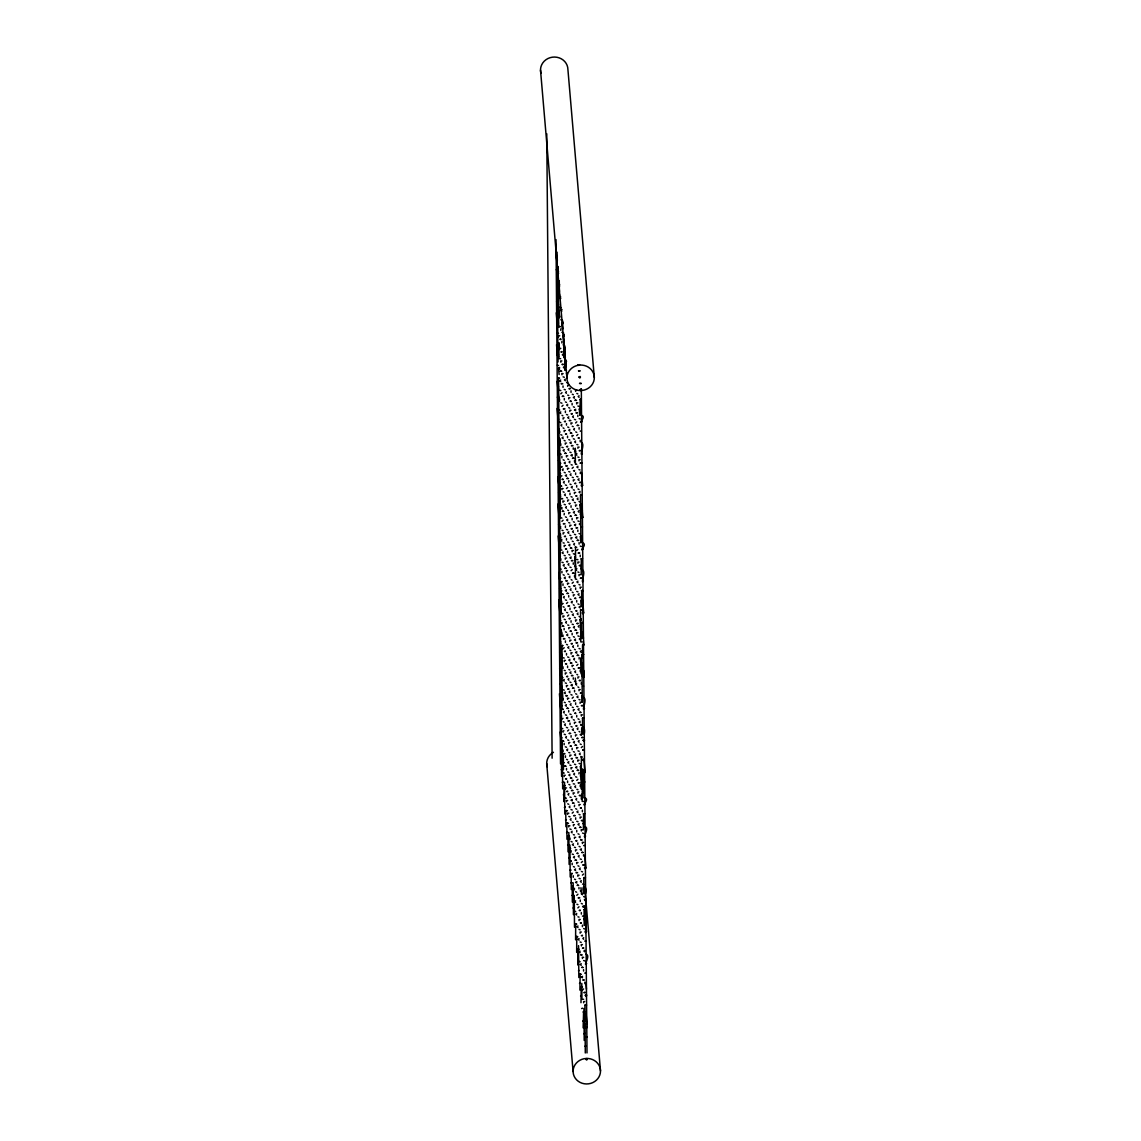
<?xml version="1.0" encoding="UTF-8"?>
<svg xmlns="http://www.w3.org/2000/svg" width="1141" height="1141" viewBox="0 0 1141 1141"><rect width="100%" height="100%" fill="white"/><g stroke="black" fill="none" stroke-linecap="round" stroke-linejoin="round"><path stroke-width="1.5" d="M558.277 278.903L557.749 272.628L558.591 271.815M559.732 317.826L556.936 291.925L558.534 291.497M559.261 280.857L559.361 291.483L558.819 285.193L559.675 284.38M557.336 324.201L558.491 323.088M559.09 317.07L559.718 316.285M558.577 356.434L557.478 355.692L558.562 354.894M562.513 320.336L562.599 329.193L562.057 322.903L563.126 322.119M559.618 349.517L559.618 348.376L560.83 348.362M559.104 374.548L558.562 368.258L559.632 367.473M563.668 341.758L563.126 335.483L564.196 334.684M565.765 359.814L565.822 366.903L564.21 348.048L565.28 347.263M559.703 400.919L558.833 400.134L559.689 399.321M558.462 420.13L558.448 418.747M559.917 470.178L558.306 451.323L559.589 450.609M560.83 445.347L560.816 443.806M559.66 483.955L558.577 483.199L559.646 482.415M562.028 509.014L560.73 508.344L559.66 495.779L560.73 494.98M559.718 515.86L558.848 515.09L559.703 514.277M579.642 364.621L578.787 365.434L577.931 364.649M560.73 508.344L562.014 507.631M580.298 399.136L579.813 415.381L579.286 409.106L580.127 408.293M560.844 560.288L560.83 558.748M559.66 579.4L559.646 578.273L560.859 578.259M576.875 455.202L575.791 454.446L576.861 453.662M582.067 421.642C576.875 424.609 587.087 416.707 581.539 415.353M561.985 604.673L561.8 603.418L563.155 603.56M582.338 453.519C578.701 457.484 585.633 443.763 581.397 442.523M580.256 473.544L580.455 472.074L581.297 473.401M560.488 648.887L559.946 642.597L560.802 641.784M563.112 636.535L561.828 635.865L563.112 635.152M580.099 504.736L580.954 503.923L581.81 504.707L582.894 517.272L582.038 518.085L581.183 517.315L580.099 504.736L580.969 505.52L581.81 504.707M582.623 485.396C580.783 488.148 580.726 482.729 582.623 485.396L581.539 472.83M563.183 668.498L562.099 667.742L561.03 655.176L561.871 654.364M576.676 570.186L575.806 569.402L574.736 556.822L575.577 556.009M560.859 675.244L560.844 673.703M581.183 517.315L582.024 516.502L582.894 517.272M562.099 667.742L563.169 666.957M575.806 569.402L576.875 568.603M580.541 495.165L582.195 495.137L580.498 495.08L580.912 542.902L580.37 536.612L581.439 535.828M563.012 700.389L561.928 686.269M562.37 699.618L562.998 698.848M583.165 549.163C577.917 552.073 588.228 544.371 582.623 542.874M581.725 590.439L581.468 606.655L580.926 600.38L581.767 599.567L582.637 600.337L583.707 612.917C581.881 615.655 581.824 610.235 583.707 612.917M583.436 581.04C580.042 584.891 586.289 571.427 582.495 570.029M581.311 632.656L580.113 619.691L581.397 618.964M563.183 763.942L563.169 762.816L564.196 762.673M581.197 632.257L582.88 632.014L583.992 644.793C582.152 647.546 582.095 642.126 583.992 644.793M576.69 685.128L575.82 684.343L576.676 683.53M582.552 676.713C584.377 673.96 584.434 679.38 582.552 676.713L580.926 657.844L581.069 673.789L582.552 673.989M581.867 654.478L583.564 654.535L581.867 654.478L582.281 702.3L582.366 695.24M582.523 718.074L582.552 734.176C579.186 724.835 586.16 724.934 584.263 734.148M584.534 708.547C580.883 712.512 587.815 698.791 583.593 697.55M582.024 785.365L580.412 766.51L581.254 765.697M582.552 760.334L583.137 758.965L583.579 760.434M585.076 772.314C583.251 775.053 583.179 769.633 585.076 772.314L584.007 759.735M582.566 791.654C587.758 788.673 577.546 796.589 583.108 797.944L582.965 781.999L584.677 781.97L582.965 781.999M585.347 804.191C580.156 807.172 590.382 799.256 584.82 797.901M585.633 836.068C581.24 839.961 590.311 827.596 584.82 826.64M582.58 894.772L581.496 894.031L582.566 893.232M583.821 877.714L585.476 877.686L583.778 877.643L583.921 893.574C580.555 884.232 587.529 884.332 585.633 893.546M585.904 867.944C584.064 870.697 584.007 865.277 585.904 867.944L584.82 855.379M586.445 931.712C584.62 934.45 584.549 929.031 586.445 931.712L584.834 912.857M586.716 963.589C582.324 967.468 591.409 955.117 585.918 954.161M585.019 1021.095L584.477 1014.805L585.333 1013.992L586.189 1014.777L587.273 1027.342C585.433 1030.095 585.376 1024.675 587.273 1027.342M559.304 314.203L557.607 314.16L558.448 313.818M560.402 326.697L558.691 326.725L559.746 326.397M558.519 333.429L557.421 333.143M560.659 358.659L558.962 358.602L558.833 342.671L559.361 348.946M561.6 776.322L558.562 377.628M565.423 357.832L564.21 357.418M566.492 370.397L565.294 369.998M563.882 396.369L562.228 396.398L563.026 395.984M559.318 429.144L557.664 429.187L558.462 428.774M564.995 408.863L563.269 408.892L564.324 408.564M568.731 395.471L567.648 395.1M560.416 441.638L558.705 441.667L559.76 441.353M576.818 393.445L577.831 393.887M559.589 461.035L558.505 460.664M567.69 459.01L568.689 459.452M578.715 425.465L577.004 425.493L577.831 425.165M574.137 458.24L572.468 458.354L573.253 457.94M577.902 444.762L576.804 444.477M561.942 518.128L560.73 517.729M576.69 464.358L575.62 463.874M569.573 491.029L567.89 491.129L568.689 490.73M573.31 477.637L572.24 477.266M578.986 457.341L577.874 457.056M559.632 537.154L560.83 537.554M565.009 523.805L563.297 523.833L564.125 523.505M574.408 490.117L573.31 489.831M561.914 550.133L560.602 549.876L560.473 533.945M560.431 556.58L558.762 556.694L559.546 556.295M564.196 543.116L563.098 542.831M565.251 555.767L564.167 555.396M562.841 613.687L561.158 613.644L560.873 581.767L561.928 581.439M560.687 588.542L559.603 588.185M573.352 553.756L574.551 554.155M576.718 579.3L575.406 579.058L575.535 546.896M578.729 540.406L577.018 540.435L577.845 540.107M561.158 613.644L561.985 613.316M568.788 586.531L569.987 586.945M574.151 573.181L572.482 573.295L573.281 572.882M577.917 559.718L576.818 559.432M579.785 553.057L578.13 553.085L579.143 552.686M581.183 574.779L581.282 558.619M569.573 606.056L567.918 606.085L568.703 605.671M578.972 572.368L577.902 571.998M559.646 652.096L560.859 652.509M563.084 709.559L561.971 709.274L562.028 645.207M564.995 638.832L563.34 638.86L564.139 638.447M568.788 625.282L567.676 624.997M564.21 658.057L563.112 657.772M569.844 637.933L568.76 637.562M582.481 641.955L580.798 641.912L580.527 610.036L581.354 609.693M565.266 670.708L564.196 670.352M581.596 622.601L583.308 622.572L581.596 622.601L581.739 638.546M561.971 709.274L563.026 708.96M573.367 668.697L574.579 669.111M578.715 655.433L577.032 655.39L577.859 655.048M568.803 701.487L570.001 701.886M574.18 688.137L572.497 688.251L573.295 687.838M579.813 667.927L578.145 668.041L579.157 667.628M562.684 788.902L562.242 741.165L563.069 740.823M569.587 720.998L567.933 721.026L568.717 720.613M575.249 700.702L573.581 700.816L574.593 700.417M563.454 769.676L563.326 753.73L564.153 753.402M565.009 753.773L563.354 753.816M570.685 733.492L568.974 733.52L570.029 733.192M574.422 720.099L573.338 719.729M564.21 773.085L563.126 772.728M566.121 766.267L564.396 766.296L565.451 765.982M569.872 752.789L568.774 752.518M563.74 801.553L564.21 785.293M565.308 785.578L563.64 785.693M565.893 826.697L565.751 810.752L566.578 810.424M573.281 783.81L574.593 784.052M582.566 788.93L581.083 788.731L581.425 756.54M566.963 839.263L566.835 823.317L567.662 822.989M583.636 801.495L582.167 801.31L582.495 769.105M579.842 782.869L578.116 782.897L578.958 782.569M568.047 851.828L567.904 835.897L568.731 835.569M575.264 815.644L573.595 815.758L574.379 815.359M579.015 802.266L577.931 801.895M570.671 848.519L568.988 848.462L570.044 848.148M574.465 834.955L573.352 834.67M580.084 814.831L579 814.46M583.379 829.821L583.65 813.604M571.284 889.552L571.142 873.607L572.197 873.279M572.354 902.117L572.226 886.186L573.267 885.858M584.42 865.035L582.709 865.063L583.536 864.735M574.479 911.16L575.677 911.573M579.828 897.896L578.173 897.924L578.972 897.511M583.621 884.346L582.509 884.061M575.592 939.827L575.692 923.668M579.043 917.122L577.945 916.836M584.691 896.912L583.593 896.626M576.661 952.407L576.761 936.233M584.064 909.52L585.775 909.491L584.092 909.591L584.192 925.451M580.099 929.772L579.015 929.416M577.745 964.972L577.845 948.813M579.899 990.117L580.17 973.901M580.983 1002.682L581.24 986.466M584.42 980.062L582.766 980.09L583.55 979.677M583.636 999.288L581.924 999.316L581.782 983.385M585.518 992.556L583.835 992.67L584.848 992.256M583.137 1027.827L583.607 1011.582M584.877 1005.15L586.588 1005.121L584.919 1005.235L585.29 1052.972M584.691 1011.939L583.037 1011.967M565.537 360.057L565.408 361.012M561.158 769.719L561.885 769.305M562.228 782.298L563.183 781.899M563.312 794.863L564.267 794.478M564.381 807.429L565.351 807.044M565.465 820.008L566.421 819.609M566.535 832.573L567.705 832.26M567.619 845.153L568.788 844.839M568.703 857.718L569.858 857.404M569.773 870.283L571.113 870.098M570.857 882.863L572.197 882.678M571.926 895.428L573.281 895.243M573.01 908.008L574.351 907.808M578.401 970.863L579.129 970.449M579.471 983.428L580.213 983.014M580.555 996.007L581.282 995.594M581.625 1008.573L582.595 1008.188M582.709 1021.152L583.664 1020.753M583.778 1033.717L584.748 1033.332M584.862 1046.283L586.346 1046.254M557.436 282.112L558.448 282.554M558.519 294.692L559.732 295.091M558.149 301.709L556.566 301.666L557.364 301.253M559.603 307.257L560.802 307.671M561.729 371.224L560.074 371.253L560.873 370.839M563.098 376.858L564.31 377.257M562.813 383.804L561.115 383.747L561.957 383.419M567.576 382.977L566.578 382.535M564.182 389.423L565.394 389.837M558.534 409.633L559.746 410.047M576.533 400.391L574.836 400.348L575.677 400.02M569.73 408.121L568.731 407.665M566.464 414.497L567.719 414.925M559.618 422.199L560.816 422.612M577.902 406.025L579.115 406.424M577.603 412.971L575.92 412.914L576.747 412.586M570.885 420.615L569.231 420.644L570.029 420.23M579.115 418.533L580.184 419.004M572.254 426.235L573.253 426.677M571.883 433.252L570.272 433.124L571.099 432.796M565.166 440.897L564.153 440.455M576.733 432.353L575.72 431.911M580.184 431.098L581.397 431.07M573.338 438.8L574.536 439.214M573.039 445.746L571.384 445.789L572.183 445.375M566.321 453.391L564.667 453.419L565.451 453.006M567.391 465.956L565.736 465.999L566.535 465.585M560.673 473.601L559.589 473.23M572.24 465.057L571.156 464.701M568.76 471.59L569.972 471.989M568.475 478.535L566.82 478.564L567.619 478.15M561.743 486.166L560.088 486.209L560.887 485.795M580.042 469.992L578.958 469.621M563.126 491.8L564.125 492.242M562.741 498.817L561.144 498.688L561.971 498.36M581.111 482.557L579.457 482.6L580.256 482.187M564.196 504.365L565.408 504.778M563.825 511.396L562.256 511.353L563.041 510.94M575.463 502.767L574.394 502.411M558.548 524.575L559.76 524.988M576.547 515.347L574.864 515.29L575.692 514.962M569.83 522.977L568.746 522.621M563.098 530.622L562.014 530.251M566.478 529.438L567.733 529.866M577.917 520.966L579.129 521.38M577.631 527.912L575.977 527.941L576.761 527.541M570.828 535.628L569.815 535.186M579 533.546L580.198 533.945M572.269 541.176L573.281 541.618M571.898 548.208L570.329 548.151L571.113 547.751M580.198 546.04L581.282 546.525M572.982 560.773L571.399 560.73L572.197 560.317M566.335 568.332L564.681 568.375L565.48 567.961M567.705 573.966L568.703 574.408M567.405 580.912L565.751 580.94L566.549 580.527M568.489 593.477L566.835 593.505L567.633 593.106M561.686 601.193L560.074 601.065L560.901 600.736M580.056 584.934L578.972 584.577M563.141 606.741L564.139 607.183M581.126 597.513L579.471 597.542L580.27 597.128M567.69 612.788L566.606 612.417M564.21 619.321L565.423 619.72M563.839 626.338L562.228 626.209L563.055 625.881M582.21 610.078L580.555 610.107M575.406 617.794L574.408 617.352M576.562 630.288L574.879 630.246L575.706 629.918M563.112 645.564L561.458 645.606M577.931 635.922L579.143 636.321M577.56 642.939L575.991 642.896L576.775 642.483M570.842 650.584L569.83 650.142M579.015 648.487L580.213 648.901M571.998 663.078L570.343 663.106L571.142 662.693M572.996 675.714L571.413 675.672L572.212 675.258M566.35 683.288L565.266 682.917M574.451 681.263L575.649 681.676M567.434 695.853L565.779 695.882L566.564 695.468M568.503 708.433L566.82 708.376L567.648 708.048M561.786 716.063L560.702 715.707M580.07 699.889L578.986 699.519M573.267 707.605L572.269 707.163M569.872 714.052L571.085 714.466M563.155 721.697L564.153 722.139M562.784 728.714L561.201 728.671L562 728.258M581.154 712.455L579.5 712.483L580.284 712.07M564.225 734.262L565.437 734.676M563.854 741.279L562.242 741.165M582.224 725.02L580.569 725.063L581.368 724.649M575.421 732.75L574.422 732.294M568.774 740.309L567.69 739.938M572.169 739.126L573.41 739.553M565.308 746.827L566.521 747.241M583.308 737.599L581.653 737.628L582.438 737.214M576.576 745.244L574.921 745.273L575.72 744.859M577.945 750.864L579.157 751.263M577.574 757.881L575.963 757.752L576.804 757.424M570.928 765.454L569.858 765.083M579.029 763.429L580.241 763.842M578.729 770.375L577.075 770.417L577.874 770.004M571.926 778.091L570.357 778.048L571.156 777.634M573.096 790.585L571.441 790.627L572.226 790.214M566.364 798.229L565.28 797.859M577.931 789.686L576.847 789.33M574.465 796.218L575.663 796.618M567.733 803.849L568.746 804.291M574.165 803.164L572.511 803.193L573.31 802.779M567.448 810.795L565.751 810.752M568.817 816.428L570.015 816.828M568.518 823.374L566.835 823.317M573.367 822.476L572.283 822.105M569.887 828.994L571.099 829.407M569.516 836.025L567.904 835.897M581.168 827.396L579.514 827.439L580.298 827.025M571.099 841.502L572.183 841.972M582.538 833.03L583.536 833.472M582.238 839.976L580.555 839.919L581.382 839.591M575.52 847.606L574.436 847.25M572.183 854.067L573.424 854.495M583.607 845.595L584.777 845.467M583.322 852.541L581.668 852.569L582.466 852.17M576.519 860.257L574.936 860.214L575.734 859.801M577.974 865.805L578.972 866.247M577.674 872.751L575.991 872.708L576.818 872.38M582.523 871.852L581.439 871.482M579.043 878.385L580.256 878.784M578.672 885.402L577.104 885.359L577.888 884.945M573.395 898.595L574.408 899.037M577.945 904.628L576.861 904.271M581.183 942.352L580.099 941.981M582.252 954.917L580.598 954.946L581.397 954.546M583.636 960.551L584.834 960.95M583.251 967.568L581.639 967.44L582.481 967.112M584.705 973.116L585.861 972.973M585.761 1024.518L584.677 1024.147M558.434 303.806L558.448 305.189M566.792 372.494L566.478 373.592M563.026 385.972L563.041 387.341M577.817 415.139L577.831 416.522M573.253 447.914L573.267 449.297M577.831 530.08L577.845 531.464M573.267 562.87L573.281 564.253M568.703 595.645L568.717 597.028M564.139 628.434L564.139 629.818M577.859 645.036L577.859 646.405M573.281 677.811L573.295 679.195M568.717 710.601L568.731 711.97M564.153 743.376L564.167 744.759M583.536 854.709L583.55 856.092M578.958 887.498L578.972 888.882M583.55 969.665L583.564 971.034M560.802 319.765L561.885 320.236M561.885 332.331L563.126 332.758M557.321 365.12L558.562 365.534M560.844 390.607L559.646 390.208M561.928 403.187L560.716 402.773M565.394 401.932L566.464 402.402M575.649 419.788L574.436 419.375M560.816 434.707L561.9 435.177M561.9 447.286L563.155 447.7M571.085 452.563L569.872 452.164M574.536 451.308L575.62 451.779M576.704 476.453L577.945 476.867M566.506 485.353L565.308 484.939M569.972 484.098L571.056 484.568M571.056 496.663L572.126 497.134M560.873 505.563L559.66 505.149M580.227 501.954L579.029 501.541M572.126 509.228L573.381 509.656M576.975 508.33L577.845 508.843M565.408 516.873L566.478 517.344M581.311 514.52L580.099 514.106M575.663 534.73L574.465 534.316M567.562 542.018L568.817 542.431M576.747 547.295L575.135 547.181M561.914 562.228L563.169 562.641M571.099 567.505L569.887 567.106M574.565 566.25L575.635 566.735M575.135 585.918L573.552 585.875L574.579 585.461M576.718 591.395L577.959 591.822M566.535 600.294L565.323 599.881M569.987 599.039L571.07 599.51M571.07 611.605L572.14 612.089M580.256 616.896L579.043 616.482M572.14 624.184L573.395 624.598M561.957 633.07L560.759 632.67M565.423 631.814L566.492 632.299M581.325 629.461L580.127 629.062M566.506 644.394L567.576 644.865M567.576 656.959L568.831 657.387M560.859 664.604L561.928 665.075M580.227 660.996L581.297 661.466M561.928 677.169L563.012 677.654M570.985 682.532L569.901 682.047M563.012 689.749L564.253 690.162M572.055 695.097L570.985 694.627M575.649 693.771L576.733 694.241M576.733 706.35L577.974 706.764M566.549 715.236L565.337 714.837M567.619 727.815L566.421 727.402M571.085 726.56L572.154 727.031M561.971 748.025L560.773 747.612M563.055 760.591L561.843 760.191M566.521 759.336L567.59 759.806M575.692 764.627L574.494 764.213M567.59 771.915L568.846 772.329M576.775 777.192L575.563 776.793M580.241 775.937L581.311 776.408M571.128 797.402L569.93 797.003M572.212 809.982L570.999 809.568M575.663 808.727L576.747 809.197M576.747 821.292L578.002 821.705M581.354 859.358L580.156 858.945M576.661 892.205L575.577 891.734M580.256 890.879L581.325 891.363M581.325 903.458L582.409 903.929M582.409 916.023L583.664 916.451M581.382 974.3L579.771 974.172M582.452 986.879L580.883 986.837M557.293 259.264L557.307 260.804M560.802 328.865L560.816 330.405M561.871 341.43L561.885 342.97M566.578 361.283L565.537 361.184M571.028 390.821L571.042 392.361M564.31 398.451L564.324 399.992M572.112 403.386L572.126 404.927M565.38 411.031L565.394 412.571M575.734 410.674L574.436 410.004L575.72 409.291M566.464 423.596L566.478 425.137M559.732 431.241L559.746 432.781M579.1 427.633L579.115 429.159M567.533 436.162L567.548 437.702M571.156 443.45L569.872 442.779L571.156 442.066M580.184 440.198L580.198 441.738M561.9 456.386L561.9 457.912M572.24 456.015L570.942 455.359L572.226 454.646M574.536 460.408L574.551 461.948M566.592 476.239L565.308 475.569L566.578 474.856M575.62 472.973L575.635 474.513M568.888 480.618L568.703 482.087M576.69 485.553L576.704 487.093M569.972 493.183L569.987 494.723M571.042 505.763L571.056 507.303M564.324 513.407L564.125 514.862M572.126 518.328L572.14 519.868M565.394 525.972L565.408 527.513M566.478 538.538L566.492 540.078M576.818 538.181L575.535 537.525L576.818 536.812M559.76 546.182L559.561 547.651M579.115 542.574L579.129 544.114M567.562 551.117L567.562 552.658M580.198 555.139L580.213 556.68M561.914 571.327L561.928 572.868M581.282 567.719L581.297 569.259M574.551 575.349L574.565 576.89M562.984 583.892L562.998 585.433M575.635 587.929L575.649 589.469M576.704 600.494L576.718 602.034M569.987 608.139L570.001 609.679M562.042 623.956L560.744 623.3L562.028 622.587M571.056 620.704L571.07 622.244M581.411 620.347L580.113 619.691M572.14 633.284L572.154 634.824M565.423 640.914L565.423 642.454M566.492 653.493L566.506 655.034M576.847 653.137L575.549 652.467L576.833 651.753M579.143 657.516L579.157 659.056M567.576 666.059L567.59 667.599M580.213 670.095L580.227 671.635M572.269 685.912L570.985 685.242L572.254 684.529M581.297 682.66L581.311 684.201M574.565 690.305L574.579 691.845M575.649 702.87L575.663 704.411M567.705 718.702L566.407 718.031L567.69 717.318M576.718 715.45L576.733 716.99M570.001 723.08L570.015 724.621M571.085 735.66L571.085 737.2M581.425 735.303L580.127 734.633L581.411 733.92M563.141 751.477L561.843 750.807L563.126 750.093M572.154 748.225L572.169 749.765M565.437 755.87L565.451 757.41M566.506 768.435L566.521 769.975M576.861 768.078L575.563 767.408L576.847 766.695M579.157 772.471L578.958 773.926M567.59 781.014L567.605 782.541M580.227 785.037L580.241 786.577M572.283 800.868L570.999 800.198L572.283 799.484M581.311 797.602L581.325 799.142M574.579 805.246L574.394 806.716M582.381 810.181L582.395 811.722M575.663 817.812L575.677 819.352M576.747 830.391L576.747 831.932M570.015 838.036L570.029 839.562M577.817 842.957L577.831 844.497M571.099 850.601L571.113 852.142M581.439 850.245L580.156 849.574L581.425 848.861M572.169 863.167L572.183 864.707M573.253 875.746L573.267 877.286M576.875 883.02L575.577 882.364L576.861 881.651M580.241 899.978L580.256 901.518M581.325 912.558L581.34 914.098M582.409 925.123L582.409 926.663M582.538 977.766L581.24 977.095L582.523 976.382M584.834 982.144L584.848 983.685M563.141 344.853L564.21 345.324M559.375 346.222L558.491 345.723M559.646 378.113L558.191 377.999M572.283 394.23L573.367 394.715M573.367 406.809L574.436 407.28M562.87 415.823L562 415.31M567.719 427.019L568.788 427.49M563.954 428.388L563.084 427.889M568.803 439.585L569.872 440.055M563.155 459.794L564.225 460.279M564.225 472.374L565.308 472.845M558.577 492.584L559.66 493.055M577.945 488.976L579.029 489.446M567.462 497.989L566.592 497.476M568.532 510.555L567.662 510.041M573.381 521.751L574.451 522.221M568.817 554.54L569.887 555.011M563.169 574.75L564.239 575.221M572.04 580.156L571.17 579.642M564.239 587.315L565.323 587.786M573.124 592.721L572.254 592.208M577.959 603.917L579.043 604.388M574.194 605.286L573.324 604.787M559.675 620.091L560.759 620.576M573.395 636.692L574.479 637.177M574.479 649.272L575.378 649.8M575.549 661.837L576.633 662.322M568.831 669.482L569.901 669.952M577.703 674.887L576.833 674.374M582.552 686.083L583.593 686.112M578.787 687.452L577.917 686.953M564.267 702.257L565.337 702.742M577.988 718.859L579.058 719.343M579.058 731.438L579.956 731.966M580.141 744.003L581.211 744.474M573.41 751.648L574.494 752.119M582.295 757.053L580.812 756.854M583.365 769.619L581.924 769.505M568.846 784.423L569.915 784.908M578.002 833.814L579.072 834.285M579.072 846.38L580.156 846.85M573.424 866.59L574.508 867.06M574.508 879.169L575.577 879.64M583.664 928.546L584.734 929.016M584.734 941.111L585.918 941.211M579.086 949.226L577.603 949.041M579.086 961.321L580.17 961.806M576.761 924.139L575.449 923.896M577.845 936.718L576.562 936.547M560.744 296.945L559.903 297.758L560.759 298.543M563.141 323.659L562.057 322.903M564.21 336.224L563.126 335.483M565.294 348.804L564.21 348.048M563.183 353.967L562.328 354.78L563.183 355.564M564.253 366.546L563.412 367.359L564.267 368.144M559.646 369.014L558.562 368.258M565.337 379.112L564.481 379.924L565.351 380.709M560.73 381.579L559.646 380.837L560.716 380.039M558.605 386.756L557.764 387.569L558.619 388.354M566.407 391.691L565.565 392.504L566.421 393.274M579.058 395.713L578.202 396.526L579.072 397.31M574.451 398.18L573.367 397.425L574.436 396.64M567.719 405.825L566.635 405.069L567.705 404.285M560.759 411.901L559.917 412.714L560.773 413.484M573.41 415.923L572.554 416.736L573.424 417.52M568.803 418.39L567.719 417.649L568.788 416.85M561.843 424.466L560.987 425.279L561.857 426.064M574.479 428.503L573.638 429.316L574.494 430.086M569.872 430.956L568.788 430.214L569.858 429.43M563.155 438.6L562.071 437.859L563.141 437.06M575.563 441.068L574.707 441.881L575.577 442.665M568.846 448.713L567.99 449.525L568.846 450.296M564.239 451.18L563.141 450.424L564.225 449.64M569.915 461.278L569.074 462.091L569.93 462.875M565.308 463.745L564.225 462.989L565.294 462.205M563.198 468.922L562.342 469.735L562.984 470.491M577.959 467.767L576.861 467.026L577.945 466.241M570.999 473.857L570.143 474.67L571.013 475.44M564.267 481.488L563.426 482.301L564.282 483.085M579.029 480.347L577.945 479.591L579.015 478.806M572.311 487.991L571.227 487.236L572.297 486.451M565.351 494.067L564.495 494.88L565.365 495.65M580.113 492.912L579.029 492.17L580.099 491.372M560.744 496.52L559.66 495.779M577.988 498.089L577.146 498.902L578.002 499.687M573.381 500.557L572.297 499.801L573.367 499.016M566.421 506.633L565.579 507.445L566.435 508.23M579.072 510.669L578.216 511.482L579.086 512.252M574.465 513.122L573.381 512.38L574.451 511.582M567.733 520.767L566.649 520.011L567.719 519.226M580.141 523.234L579.3 524.047L580.156 524.831M560.773 526.842L559.931 527.655L560.787 528.44M575.535 525.701L574.451 524.946L575.734 524.232M573.424 530.879L572.568 531.692L573.438 532.462M568.817 533.332L567.733 532.59L568.803 531.792M561.857 539.408L561.001 540.221L561.871 541.005M574.508 543.444L573.652 544.257L574.508 545.041M569.901 545.911L568.803 545.156L569.887 544.371M563.169 553.542L562.085 552.8L563.155 552.016M570.971 558.477L569.887 557.735L571.17 557.022M568.86 563.654L568.004 564.467L568.874 565.251M564.253 566.121L563.169 565.365L564.239 564.581M569.93 576.219L569.088 577.032L569.944 577.817M565.323 578.687L564.239 577.945L565.308 577.146M577.974 582.723L576.89 581.967L577.959 581.183M571.013 588.799L570.158 589.612L571.028 590.396M566.407 591.266L565.323 590.51L566.592 589.797M564.282 596.443L563.44 597.256L564.296 598.027M579.043 595.288L577.959 594.547L579.029 593.748M565.365 609.009L564.51 609.822L565.38 610.606M580.127 607.868L579.043 607.112L580.113 606.327M560.759 611.476L559.675 610.72L560.744 609.936M578.002 613.031L577.161 613.844L578.016 614.628M573.395 615.498L572.311 614.757L573.381 613.958M566.435 621.574L565.594 622.387L566.449 623.171M579.086 625.61L578.23 626.423L579.1 627.208M574.479 628.078L573.395 627.322L574.465 626.537M567.762 635.708L566.663 634.966L567.747 634.168M580.17 638.176L579.314 638.989L580.17 639.773M575.563 640.643L574.465 639.901L575.549 639.103M573.438 645.82L572.597 646.633L573.452 647.418M568.831 648.288L567.747 647.532L568.817 646.747M581.24 650.755L580.398 651.568L581.254 652.338M574.522 658.386L573.666 659.198L574.536 659.983M569.915 660.853L568.831 660.111L569.901 659.313M582.552 664.889L581.468 664.133L582.538 663.349M575.592 670.965L574.75 671.778L575.606 672.562M570.985 673.432L569.901 672.677L570.971 671.892M568.874 678.595L568.018 679.408L568.888 680.193M564.267 681.063L563.183 680.321L564.253 679.523M569.944 691.175L569.102 691.988L569.958 692.772M565.337 693.642L564.253 692.887L565.323 692.102M577.988 697.664L576.904 696.923L577.974 696.124M571.028 703.74L570.172 704.553L571.042 705.338M566.421 706.208L565.337 705.466L566.407 704.667M564.296 711.385L563.454 712.198L564.31 712.982M579.058 710.244L577.974 709.488L579.043 708.704M572.097 716.32L571.256 717.133L572.112 717.903M565.38 723.95L564.524 724.763L565.394 725.548M580.141 722.809L579.058 722.053L580.127 721.269M578.031 727.987L577.175 728.799L577.817 729.555M573.424 730.454L572.326 729.698L573.41 728.914M566.464 736.53L565.608 737.343L566.478 738.113M561.857 738.997L560.773 738.241L562.042 737.528M579.1 740.552L578.259 741.365L579.115 742.149M574.494 743.019L573.41 742.278L574.479 741.479M580.184 753.131L579.328 753.944L580.198 754.714M575.577 755.584L574.494 754.843L575.563 754.058M573.452 760.762L572.611 761.575L573.253 762.331M568.846 763.229L567.762 762.488L568.831 761.689M574.536 773.341L573.681 774.154L574.551 774.924M569.93 775.809L568.846 775.053L569.915 774.268M582.566 779.831L581.482 779.075L582.552 778.29M575.606 785.907L574.764 786.72L575.62 787.504M570.999 788.374L569.915 787.618L570.985 786.834M568.888 793.551L568.033 794.364L568.674 795.12M576.69 798.486L575.834 799.299L576.704 800.069M569.958 806.117L569.117 806.929L569.972 807.714M578.002 812.62L576.918 811.864L577.988 811.08M571.042 818.696L570.186 819.509L571.056 820.279M583.693 822.718L582.837 823.531L583.693 824.315M579.086 825.185L577.988 824.43L579.072 823.645M572.126 831.261L571.27 832.074L572.14 832.859M580.156 837.751L579.072 837.009L580.141 836.21M573.438 845.395L572.354 844.64L573.424 843.855M579.115 855.508L578.273 856.32L579.129 857.091M574.508 857.961L573.424 857.219L574.494 856.42M580.198 868.073L579.343 868.886L580.213 869.67M575.592 870.54L574.508 869.784L575.577 869M581.268 880.638L580.427 881.451L581.282 882.235M574.551 888.283L573.695 889.096L574.565 889.88M575.62 900.848L574.779 901.661L575.635 902.445M583.664 907.352L582.58 906.596L583.65 905.811M576.704 913.428L575.848 914.241L576.718 915.025M578.016 927.562L576.932 926.806L578.002 926.021M583.707 937.66L582.851 938.472L583.721 939.257M579.1 940.127L578.016 939.385L579.086 938.587M584.777 950.239L583.935 951.052L584.791 951.836M580.17 952.706L579.086 951.951L580.156 951.166M581.254 965.272L580.17 964.53L581.24 963.731M557.364 269.989L556.295 269.789L557.321 269.376M560.873 339.576L559.775 339.291L560.816 338.977M561.957 352.155L560.887 351.956L561.9 351.542M563.026 364.721L561.928 364.435L563.183 364.15M570.029 388.967L568.917 388.682L569.972 388.354M558.462 397.51L557.35 397.225L558.619 396.925M571.099 401.532L570.015 401.176L571.056 400.933M572.183 414.112L571.07 413.826L572.126 413.498M565.451 421.742L564.396 421.542L565.408 421.143M566.535 434.322L565.465 434.108L566.478 433.708M567.619 446.887L566.506 446.602L567.562 446.274M580.256 450.923L579.186 450.709L580.198 450.31M560.887 454.532L559.803 454.161L560.844 453.918M561.971 467.097L560.859 466.812L561.914 466.498M563.041 479.662L561.957 479.306L562.998 479.063M575.692 483.698L574.622 483.499L575.635 483.085M576.761 496.264L575.677 495.907L576.718 495.665M571.113 516.474L570.015 516.203L571.07 515.875M572.197 529.053L571.099 528.768L572.14 528.44M565.48 536.698L564.41 536.484L565.423 536.085M566.549 549.263L565.451 548.978L566.506 548.65M567.633 561.828L566.564 561.629L567.576 561.229M580.27 565.865L579.172 565.579L580.227 565.251M560.901 569.473L559.817 569.102L560.859 568.86M581.354 578.43L580.284 578.23L581.297 577.831M561.985 582.038L560.873 581.767M563.055 594.618L561.985 594.247L563.012 594.005M575.706 598.64L574.593 598.355L575.649 598.041M576.775 611.219L575.706 610.849L576.733 610.606M577.859 623.785L576.761 623.499L578.016 623.214M571.142 631.429L570.029 631.144L571.085 630.816M572.212 643.995L571.113 643.709L572.169 643.396M573.295 656.574L572.183 656.289L573.452 655.989M566.564 664.205L565.48 663.848L566.521 663.606M567.648 676.784L566.578 676.584L567.59 676.171M580.284 680.806L579.186 680.521L580.241 680.207M568.717 689.349L567.619 689.064L568.874 688.765M581.368 693.386L580.298 693.172L581.311 692.772M562 696.994L560.916 696.623L561.942 696.381M582.438 705.951L581.34 705.666L582.395 705.338M575.72 713.596L574.636 713.225L575.663 712.982M576.804 726.161L575.734 725.961L576.747 725.562M577.874 738.74L576.775 738.455L577.831 738.127M571.156 746.371L570.044 746.086L571.099 745.772M572.226 758.95L571.128 758.665L572.183 758.337M573.31 771.516L572.24 771.316L573.253 770.902M566.578 779.16L565.522 778.946L566.535 778.547M567.662 791.726L566.564 791.44L567.605 791.127M580.298 795.762L579.243 795.548L580.256 795.149M581.382 808.327L580.284 808.042L581.325 807.714M582.466 820.892L581.382 820.536L582.409 820.293M575.734 828.537L574.65 828.166L575.692 827.924M576.818 841.102L575.706 840.831L576.761 840.503M577.888 853.682L576.804 853.311L577.845 853.069M571.17 861.327L570.086 860.956L571.113 860.713M572.24 873.892L571.142 873.607M573.324 886.457L572.254 886.257M581.397 923.269L580.298 922.983L581.354 922.67M582.481 935.848L581.411 935.649L582.423 935.235M583.55 948.413L582.452 948.128L583.707 947.843M579.129 437.745L578.102 437.987L578.958 438.358M574.565 470.52L573.524 470.762L574.394 471.147M569.987 503.295L568.931 503.623L569.815 503.923M570.001 618.251L568.96 618.579L569.844 618.864M565.437 651.026L564.381 651.354L565.266 651.654M560.873 683.816L559.846 684.058L560.702 684.429M580.27 910.09L579.214 910.418L580.099 910.718M558.605 273.398L557.749 272.628M559.689 285.977L558.819 285.193M562.042 309.539L560.973 310.338L561.843 311.122M580.141 409.876L579.286 409.106M581.24 537.397L580.37 536.612M575.592 557.607L574.736 556.822M572.311 601.393L571.242 602.177L572.097 602.961M560.816 643.381L559.946 642.597M561.885 655.961L561.03 655.176M567.762 749.124L566.692 749.908L567.548 750.692M581.268 767.294L580.412 766.51M582.381 590.396L583.008 590.767L581.325 590.724M583.679 717.946L582.452 718.317M568.717 385.045L567.69 385.187L567.705 386.314M562 392.689L560.83 393.802M563.069 405.255L561.914 406.367M576.79 421.856L575.635 422.969M564.153 417.834L563.126 417.977L563.126 419.104M577.874 434.436L576.718 435.548M573.31 467.211L572.14 468.323M567.662 487.421L566.492 488.533M568.731 500L567.705 500.143L567.719 501.27M563.098 520.21L561.928 521.323M564.167 532.776L563.141 532.918L563.141 534.045M577.888 549.377L576.733 550.49M572.24 569.587L571.085 570.7M573.324 582.152L572.154 583.265M567.676 602.362L566.521 603.475M568.76 614.942L567.59 616.054M564.182 647.717L563.026 648.83M577.902 664.319L576.747 665.431M578.986 676.898L577.945 677.041L577.959 678.168M561.942 687.809L561.301 687.053M582.381 696.766L581.739 696.01M573.338 697.108L572.183 698.221M574.422 709.673L573.381 709.816L573.395 710.943M568.774 729.883L567.605 730.996M563.925 730.796L562.755 731.11L563.084 732.18M582.495 746.485L581.325 747.597M569.844 742.463L568.817 742.606L568.817 743.732M577.917 779.274L576.761 780.387M565.28 775.238L564.253 775.381L564.253 776.508M579 791.84L577.974 791.982L577.974 793.109M573.352 812.05L572.197 813.162M574.436 824.629L573.395 824.772L573.41 825.899M582.509 861.441L581.34 862.539M583.579 874.006L582.423 875.118M577.945 894.216L576.775 895.328M579.015 906.781L577.859 907.894M583.607 988.947L582.438 990.06M584.677 1001.527L583.65 1001.67L583.65 1002.796M579.813 399.607L581.268 399.264M582.495 558.591L581.083 558.919M559.746 335.782L558.534 335.811L558.548 336.937M561.9 360.927L560.687 360.955L560.873 362.21M561.957 374.776L561.771 373.521L563.112 373.663M575.677 391.377L575.492 390.122L576.833 390.265M569.972 397.738L568.76 397.767L568.774 398.894M576.761 403.943L576.562 402.702L577.917 402.83M571.056 410.318L569.844 410.332L569.858 411.459M571.113 424.152L570.928 422.912L572.269 423.054M565.408 430.528L564.196 430.542L564.21 431.669M572.183 436.732L571.998 435.477L573.352 435.62M579.129 447.129L577.917 447.144L577.931 448.27M566.492 443.093L565.28 443.122L565.28 444.248M580.213 459.695L579 459.723L579 460.85M566.535 456.942L566.35 455.687L567.705 455.83M560.844 463.303L559.632 463.332L559.632 464.458M567.619 469.507L567.434 468.266L568.774 468.395M574.565 479.905L573.352 479.933L573.367 481.06M561.914 475.883L560.702 475.897L560.716 477.024M575.635 492.484L574.422 492.498L574.436 493.625M561.971 489.717L561.786 488.476L563.141 488.605M576.718 505.049L575.506 505.078L575.692 506.319M563.055 502.297L562.87 501.042L564.21 501.184M569.987 512.694L568.788 512.708L568.788 513.835M576.775 518.898L576.59 517.643L577.931 517.786M571.07 525.259L569.858 525.288L569.872 526.415M572.154 537.825L570.942 537.853L571.128 539.108M565.423 545.469L564.21 545.498L564.225 546.625M572.197 551.673L572.012 550.433L573.367 550.561M579.143 562.071L577.931 562.099L577.945 563.226M566.506 558.049L565.294 558.063L565.294 559.19M580.227 574.636L579.015 574.665L579.029 575.791M567.576 570.614L566.364 570.643L566.564 571.883M581.297 587.216L580.084 587.23L580.284 588.485M567.633 584.463L567.448 583.208L568.803 583.351M574.579 594.86L573.367 594.875L573.381 596.001M561.928 590.824L560.73 590.853L560.73 591.979M575.649 607.426L574.451 607.454L574.451 608.581M576.733 619.991L575.52 620.019L575.706 621.274M563.069 617.238L562.884 615.983L564.225 616.126M570.015 627.636L568.803 627.664L568.803 628.791M576.79 633.84L576.604 632.585L577.945 632.727M571.085 640.201L569.872 640.229L569.887 641.356M572.169 652.78L570.956 652.795L571.142 654.05M565.437 660.411L564.225 660.439L564.239 661.566M572.226 666.629L572.026 665.374L573.381 665.517M566.521 672.99L565.308 673.005L565.323 674.146M580.241 689.592L579.029 689.606L579.043 690.733M567.59 685.556L566.392 685.584L566.578 686.839M581.311 702.157L580.113 702.186L580.113 703.312M567.648 699.404L567.462 698.149L568.817 698.292M581.368 716.006L581.183 714.751L582.538 714.894M561.957 705.766L560.744 705.794L560.744 706.921M575.677 722.367L574.465 722.396L574.465 723.522M563.026 718.345L561.814 718.359L562 719.614M576.747 734.947L575.535 734.961L575.549 736.088M576.804 748.781L576.619 747.54L577.959 747.683M571.099 755.157L569.887 755.171L569.901 756.298M577.888 761.361L577.688 760.106L579.043 760.248M572.183 767.722L570.971 767.75L571.156 768.991M572.24 781.571L572.055 780.316L573.395 780.458M566.535 787.932L565.323 787.96L565.337 789.087M573.31 794.136L573.124 792.895L574.479 793.024M580.256 804.533L579.043 804.562L579.058 805.689M567.619 800.511L566.407 800.526L566.592 801.781M581.34 817.113L580.127 817.127L580.127 818.254M567.662 814.346L567.476 813.105L568.831 813.233M581.382 830.948L581.197 829.707L582.552 829.835M568.746 826.925L568.56 825.67L569.901 825.813M575.692 837.323L574.479 837.337L574.479 838.464M582.466 843.527L582.281 842.272L583.621 842.415M576.761 849.888L575.549 849.917L575.563 851.043M576.818 863.737L576.633 862.482L577.988 862.625M577.902 876.302L577.717 875.047L579.058 875.19M580.27 919.475L579.058 919.503L579.072 920.63M581.354 932.054L580.141 932.083L580.141 933.21M582.423 944.62L581.211 944.648L581.411 945.903M582.481 958.469L582.295 957.213L583.65 957.356M584.82 813.69L583.236 813.875M560.545 763.914L556.009 239.596M594.318 377.543A13.706 12.751 -4.9 0 0 573.666 366.889A13.706 12.751 -4.9 0 0 573.866 388.967A13.706 12.751 -4.9 0 0 594.318 377.543L567.918 69.544A13.706 12.751 -4.9 0 0 552.315 57.193A13.706 12.751 -4.9 0 0 541.005 73.352M575.791 454.446L575.249 448.171L575.392 464.102M540.506 70.057L566.92 378.056M555.724 249.052L557.207 266.338M556.266 312.805L557.207 323.816M556.537 344.682L557.478 355.692M583.721 670.395L584.263 676.67M557.222 381.279L558.833 400.134M557.093 408.449L558.035 419.446M560.188 444.591L559.646 438.301L560.331 518M558.035 476.924L558.577 483.199M575.278 678.054L575.82 684.343M583.736 785.336L584.278 791.626M557.906 504.08L558.848 515.09M558.177 535.97L560.202 559.532M558.862 572.554L559.404 578.844M559.931 585.133L561.557 603.988M584.705 886.842L600.494 1070.943A13.706 12.751 -4.9 0 1 580.027 1082.367A13.706 12.751 -4.9 0 1 579.842 1060.289A13.706 12.751 -4.9 0 1 600.494 1070.943M558.733 599.724L560.217 617.01M561.286 629.575L561.828 635.865M580.969 887.741L581.496 894.031M559.675 668.198L560.217 674.488M585.918 982.9L586.46 989.176M559.418 693.785L561.03 712.654M560.231 731.952L562.927 763.386M546.682 763.457L573.082 1071.456M581.311 388.781L582.352 510.997M582.409 518.071L583.45 638.504M583.507 645.592L586.759 1024.604M586.788 1028.141L587.002 1052.943M581.34 505.506L581.397 512.594M582.538 645.421L582.637 657.815M583.621 771.159L583.793 792.425M584.777 905.769L584.934 925.251M583.935 1008.53L584.206 1040.407M578.544 945.661L578.829 977.552M574.237 895.385L574.508 927.262M573.167 882.806L573.438 914.697M569.93 845.096L570.2 876.973M564.667 345.481L564.881 370.269M568.846 832.531L569.117 864.407M563.597 332.901L563.811 357.704M564.538 782.241L564.809 814.118M558.177 266.509L558.691 326.725M557.079 252.161L558.02 361.968M546.753 133.768L552.116 758.195M547.181 766.752A13.706 12.751 -4.9 0 1 553.442 752.29M579.029 377.015C580.141 380.053 581.539 374.79 579.029 377.015M580.113 389.58C581.225 392.632 582.609 387.355 580.113 389.58M583.122 740.252C584.235 743.304 585.618 738.027 583.122 740.252M584.492 899.65C585.59 902.702 586.987 897.425 584.492 899.65M583.679 918.961C584.791 922.014 586.189 916.736 583.679 918.961M585.304 995.294C586.417 998.346 587.815 993.069 585.304 995.294M585.861 1059.048C586.959 1062.1 588.357 1056.823 585.861 1059.048M578.487 370.854L580.184 370.896L578.573 370.782M579.571 383.419L581.254 383.476L579.571 383.419M580.256 463.118L581.939 463.175L580.256 463.118M580.798 526.885L582.495 526.928L580.883 526.8M582.709 750.036L584.406 750.093L582.794 749.965M585.176 1036.955L586.859 1036.998L585.176 1036.955"/></g></svg>
